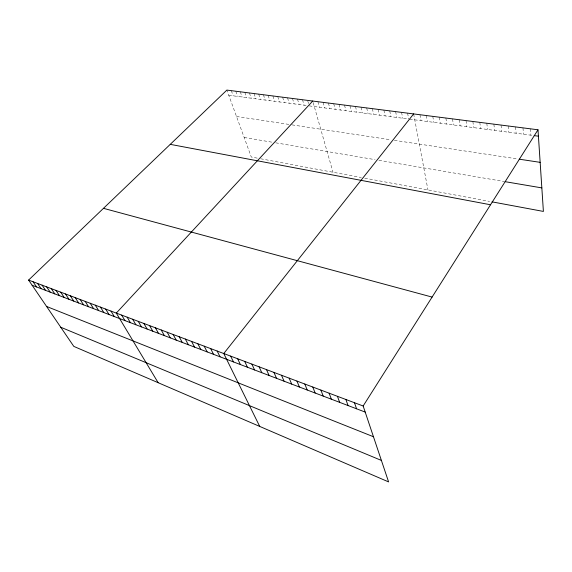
<?xml version="1.0" encoding="UTF-8"?>
<svg xmlns="http://www.w3.org/2000/svg" width="572" height="572" viewBox="0 0 572 572"><rect width="100%" height="100%" fill="white"/><g stroke="black" fill="none" stroke-linecap="round" stroke-linejoin="round"><path stroke-width="0.43" stroke-dasharray="2.86 2.15" d="M228.764 95.245L306.656 105.541M309.187 105.877L407.865 118.926M409.581 119.148L532.582 135.414M236.508 116.488L291.234 124.753M292.035 124.875L390.297 139.718M394.365 140.333L517.639 158.952M244.158 137.473L272.708 142.306M275.725 142.821L375.06 159.645M378.907 160.296L504.354 181.546M257.228 158.129L251.287 157.021L226.884 90.09M260.653 158.766L361.311 177.513M364.736 178.149L489.589 201.408M231.317 90.655L233.176 95.831M235.786 91.227L237.63 96.418M240.29 91.799L242.12 97.011M244.83 92.378L246.654 97.612M249.413 92.964L251.222 98.212M254.04 93.558L255.827 98.82M258.701 94.151L260.467 99.435M263.399 94.752L265.158 100.057M268.139 95.352L269.877 100.679M272.923 95.967L274.646 101.308M277.749 96.582L279.451 101.945M282.611 97.204L284.298 102.588M287.523 97.826L289.189 103.232M292.478 98.463L294.122 103.889M297.469 99.099L299.099 104.547M302.509 99.742L304.118 105.205M307.822 101.172L308.508 103.525M313.177 102.617L332.99 172.236M317.903 101.702L319.455 107.236M323.13 102.374L324.653 107.922M328.399 103.046L329.908 108.616M333.719 103.725L335.199 109.316M339.089 104.404L340.547 110.024M344.508 105.098L345.946 110.739M349.978 105.799L351.387 111.454M355.498 106.499L356.885 112.183M361.068 107.214L362.426 112.92M366.688 107.929L368.025 113.656M372.365 108.651L373.673 114.407M378.092 109.381L379.379 115.158M383.876 110.124L385.135 115.916M389.718 110.868L390.948 116.688M395.617 111.619L396.818 117.46M401.565 112.377L402.738 118.247M407.579 113.149L408.723 119.033M413.649 113.921L427.956 189.925M419.962 114.729L421.042 120.663M426.34 115.537L427.391 121.507M432.782 116.359L433.805 122.351M439.296 117.196L440.276 123.209M445.874 118.032L446.825 124.074M452.516 118.883L453.432 124.946M459.237 119.734L460.11 125.833M466.023 120.606L466.859 126.727M472.872 121.478L473.68 127.627M479.808 122.365L480.573 128.536M486.808 123.259L487.53 129.458M493.886 124.16L494.573 130.387M501.043 125.068L501.687 131.324M508.272 125.997L508.873 132.275M515.579 126.927L516.137 133.24M522.972 127.871L523.487 134.213M530.444 128.822L530.909 135.192"/><path stroke-width="0.86" d="M363.156 405.991L537.995 129.787L226.884 90.09L28.6 280.08L73.802 346.389L388.602 481.91L363.156 405.991L28.6 280.08M413.649 113.921L223.759 353.525L259.717 426.426M312.727 101.044L116.295 313.084L158.151 382.704M534.248 135.635L538.416 136.186M519.219 159.188L540.154 162.348M505.198 181.689L541.841 187.895M492.027 201.859L543.4 211.425L537.995 129.787M170.256 144.351L490.533 204.769M103.482 208.33L432.096 297.082M32.132 285.256L365.201 412.083M46.589 306.463L373.466 436.743M60.739 327.227L381.41 460.431M33.047 281.753L36.565 286.944M37.538 283.44L41.048 288.653M42.078 285.149L45.574 290.376M46.661 286.879L50.15 292.12M51.301 288.624L54.776 293.879M55.984 290.383L59.445 295.66M60.711 292.163L64.171 297.454M65.494 293.965L68.94 299.27M70.335 295.781L73.759 301.108M75.218 297.626L78.636 302.967M80.159 299.485L83.562 304.84M85.149 301.358L88.538 306.735M90.197 303.26L93.572 308.651M95.302 305.183L98.663 310.589M100.465 307.121L103.804 312.548M105.684 309.087L109.009 314.528M110.954 311.075L114.264 316.53M121.686 315.115L124.961 320.606M127.148 317.167L130.402 322.672M132.668 319.24L135.9 324.767M138.245 321.342L141.463 326.891M143.894 323.473L147.09 329.029M149.607 325.618L152.781 331.195M155.391 327.799L158.544 333.39M161.24 329.994L164.371 335.607M167.16 332.225L170.263 337.852M173.144 334.477L176.226 340.125M179.208 336.758L182.261 342.421M185.342 339.067L188.367 344.752M191.548 341.405L194.552 347.104M197.833 343.772L200.808 349.485M204.197 346.16L207.143 351.894M210.639 348.584L213.549 354.34M217.153 351.044L220.041 356.806M230.645 356.12L233.469 361.919M237.63 358.744L240.412 364.564M244.694 361.404L247.447 367.245M251.866 364.099L254.576 369.955M259.123 366.838L261.797 372.708M266.481 369.605L269.119 375.497M273.938 372.408L276.533 378.321M281.495 375.253L284.048 381.181M289.16 378.142L291.67 384.084M296.925 381.066L299.392 387.022M304.805 384.026L307.221 390.004M312.791 387.029L315.158 393.028M320.892 390.083L323.209 396.089M329.1 393.171L331.367 399.199M337.437 396.31L339.646 402.352M345.888 399.485L348.041 405.548M354.461 402.717L356.563 408.794"/></g></svg>
